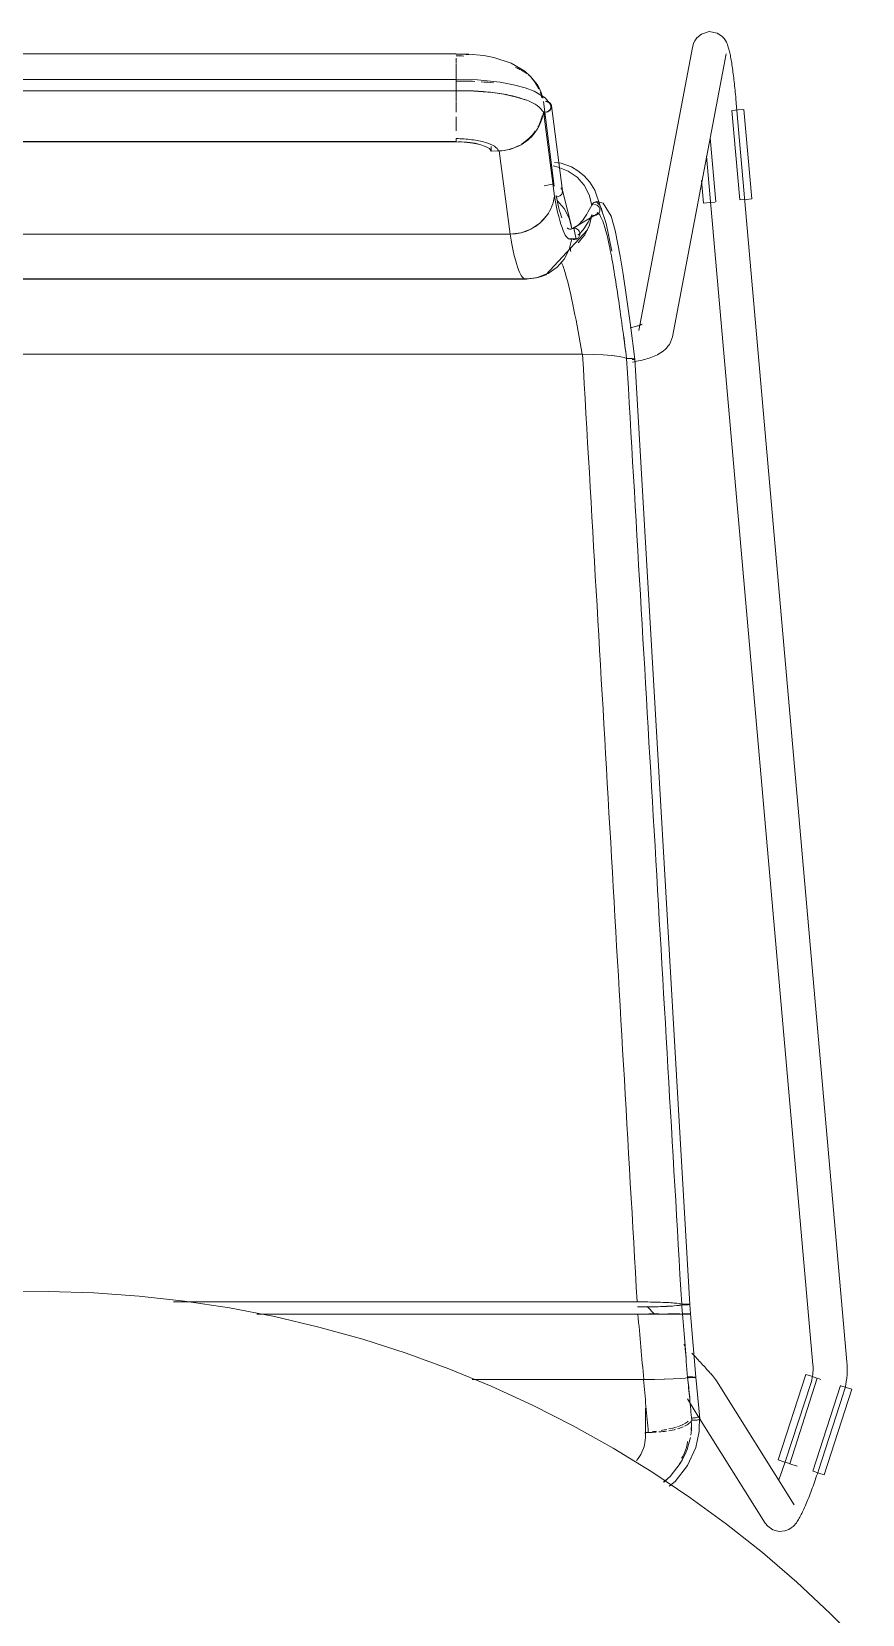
# Model space of a CAD drawing. Header units: millimetres. Extents: x 79795 to 317870, y -36033 to 97293.
# Drawn here: x 219596 to 219887, y 12592 to 13148 of the extents above; entities that cross this region are included whole.
import ezdxf

# ---------------------------------------------------------------- set-up
doc = ezdxf.new("R2010")
doc.units = ezdxf.units.MM
doc.header["$MEASUREMENT"] = 0
doc.layers.add('I-FURN', color=8, linetype='CONTINUOUS', lineweight=9)

msp = doc.modelspace()

# ---------------------------------------------------------------- linework, layer by layer
at = {"layer": 'I-FURN'}
for p, q in [((219830.81, 13147.02), (219833.56, 13147.86)), ((219833.56, 13147.86), (219836.32, 13147.37)), ((219827.67, 13142.27), (219808.85, 13042.97)), ((219827.76, 13142.68), (219827.67, 13142.27)), ((219827.89, 13143.2), (219827.76, 13142.68)), ((219828.11, 13143.82), (219827.89, 13143.2)), ((219828.48, 13144.62), (219828.11, 13143.82)), ((219829.23, 13145.7), (219828.48, 13144.62)), ((219830.81, 13147.02), (219829.23, 13145.7)), ((219836.32, 13147.37), (219837.97, 13146.33)), ((219837.97, 13146.33), (219838.83, 13145.42)), ((219838.83, 13145.42), (219839.31, 13144.72)), ((219839.31, 13144.72), (219839.61, 13144.16)), ((219839.61, 13144.16), (219839.82, 13143.69)), ((219839.82, 13143.69), (219839.99, 13143.26)), ((219839.99, 13143.26), (219840.14, 13142.85)), ((219840.14, 13142.85), (219840.26, 13142.46)), ((219840.26, 13142.46), (219840.38, 13142.06)), ((219840.38, 13142.06), (219840.48, 13141.66)), ((219744.76, 13140.08), (219449.91, 13140.08)), ((219749.28, 13140), (219744.76, 13140.08)), ((219744.76, 13139.91), (219744.76, 13140.08)), ((219744.76, 13140.06), (219744.76, 13139.78)), ((219744.76, 13138.59), (219744.76, 13136.84)), ((219744.76, 13136.56), (219744.76, 13133.98)), ((219754.49, 13139.48), (219749.28, 13140)), ((219757.99, 13138.83), (219754.49, 13139.48)), ((219764.14, 13136.81), (219757.99, 13138.83)), ((219768.85, 13133.94), (219764.14, 13136.81)), ((219820.65, 13040.74), (219839.46, 13140.03)), ((219840.48, 13141.66), (219840.59, 13141.25)), ((219840.59, 13141.25), (219840.69, 13140.82)), ((219840.69, 13140.82), (219840.79, 13140.38)), ((219840.79, 13140.38), (219840.88, 13139.92)), ((219840.88, 13139.92), (219840.98, 13139.44)), ((219840.98, 13139.44), (219841.07, 13138.94)), ((219841.07, 13138.94), (219841.17, 13138.43)), ((219841.17, 13138.43), (219841.26, 13137.9)), ((219841.26, 13137.9), (219841.35, 13137.35)), ((219841.35, 13137.35), (219841.45, 13136.78)), ((219841.45, 13136.78), (219841.54, 13136.19)), ((219744.76, 13131.04), (219449.91, 13131.04)), ((219744.76, 13130.8), (219744.76, 13133.82)), ((219744.76, 13133.81), (219744.76, 13130.8)), ((219752.32, 13130.89), (219744.76, 13131.04)), ((219744.76, 13130.97), (219744.76, 13131.04)), ((219744.76, 13131.04), (219744.76, 13127.19)), ((219744.76, 13130.78), (219744.76, 13130.97)), ((219744.76, 13130.47), (219744.76, 13130.78)), ((219760.21, 13130.1), (219752.32, 13130.89)), ((219770.83, 13132.1), (219768.85, 13133.94)), ((219772.5, 13130.03), (219770.83, 13132.1)), ((219841.54, 13136.19), (219841.63, 13135.59)), ((219841.63, 13135.59), (219841.72, 13134.97)), ((219841.72, 13134.97), (219841.81, 13134.33)), ((219841.81, 13134.33), (219841.9, 13133.69)), ((219841.9, 13133.69), (219841.99, 13133.02)), ((219841.99, 13133.02), (219842.07, 13132.35)), ((219842.07, 13132.35), (219842.16, 13131.66)), ((219842.16, 13131.66), (219842.24, 13130.96)), ((219842.24, 13130.96), (219842.33, 13130.25)), ((219449.91, 13127.08), (219744.76, 13127.08)), ((219744.76, 13130.08), (219744.76, 13130.47)), ((219744.76, 13129.63), (219744.76, 13130.08)), ((219744.76, 13129.14), (219744.76, 13129.63)), ((219744.76, 13128.64), (219744.76, 13129.14)), ((219744.76, 13128.16), (219744.76, 13128.64)), ((219744.76, 13127.74), (219744.76, 13128.16)), ((219744.76, 13127.41), (219744.76, 13127.74)), ((219744.76, 13127.19), (219744.76, 13127.41)), ((219744.76, 13123.3), (219744.76, 13127.11)), ((219744.76, 13127.11), (219744.76, 13123.3)), ((219750.99, 13127), (219744.76, 13127.08)), ((219757.55, 13126.47), (219750.99, 13127)), ((219761.56, 13125.88), (219757.55, 13126.47)), ((219764.93, 13129.23), (219760.21, 13130.1)), ((219766, 13124.91), (219761.56, 13125.88)), ((219768.97, 13128.15), (219764.93, 13129.23)), ((219772.14, 13126.96), (219768.97, 13128.15)), ((219775.97, 13124.65), (219772.14, 13126.96)), ((219773.83, 13127.76), (219772.5, 13130.03)), ((219842.33, 13130.25), (219842.41, 13129.53)), ((219842.41, 13129.53), (219842.49, 13128.81)), ((219842.49, 13128.81), (219842.56, 13128.07)), ((219842.56, 13128.07), (219842.64, 13127.33)), ((219842.64, 13127.33), (219842.72, 13126.59)), ((219842.72, 13126.59), (219842.79, 13125.84)), ((219842.79, 13125.84), (219842.86, 13125.09)), ((219744.76, 13123.1), (219744.76, 13119.54)), ((219769.43, 13123.81), (219766, 13124.91)), ((219775.38, 13123.33), (219779.22, 13093.64)), ((219779.24, 13090.09), (219775.4, 13119.79)), ((219776.15, 13117.36), (219775.83, 13119.8)), ((219777.86, 13122.27), (219775.97, 13124.65)), ((219778.22, 13121.77), (219782.07, 13091.99)), ((219841.52, 13120.2), (219844.28, 13088.79)), ((219841.65, 13120.21), (219843.71, 13120.4)), ((219842.86, 13125.09), (219842.93, 13124.34)), ((219842.93, 13124.34), (219842.94, 13124.18)), ((219881.89, 12680.86), (219842.94, 13124.18)), ((219843.71, 13120.4), (219845.75, 13120.57)), ((219845.75, 13120.57), (219848.51, 13089.16)), ((219744.76, 13117.92), (219744.76, 13116.07)), ((219744.76, 13115.59), (219744.76, 13116.06)), ((219744.76, 13115.55), (219744.76, 13113.09)), ((219744.76, 13109.24), (219449.91, 13109.24)), ((219449.91, 13109.18), (219744.76, 13109.18)), ((219744.76, 13109.18), (219747.8, 13109.07)), ((219747.8, 13109.07), (219750.65, 13108.75)), ((219750.65, 13108.75), (219753.14, 13108.24)), ((219835.83, 13088.05), (219833.86, 13110.53)), ((219753.14, 13108.24), (219755.13, 13107.57)), ((219755.13, 13107.57), (219756.48, 13106.78)), ((219756.48, 13106.78), (219757.12, 13105.92)), ((219757.12, 13105.92), (219757.12, 13107.59)), ((219757.12, 13105.92), (219759.83, 13105.99)), ((219759.83, 13105.99), (219763.69, 13076.71)), ((219832.65, 13104.16), (219869.93, 12679.81)), ((219778.87, 13100.7), (219780.61, 13100.32)), ((219780.62, 13100.33), (219778.88, 13100.7)), ((219781.61, 13101.67), (219779.34, 13101.96)), ((219784.13, 13098.93), (219780.62, 13100.33)), ((219785.21, 13100.37), (219781.61, 13101.67)), ((219787.21, 13096.76), (219784.13, 13098.93)), ((219787.48, 13099.03), (219785.21, 13100.37)), ((219789.65, 13097.25), (219787.48, 13099.03)), ((219779.1, 13094.42), (219775.61, 13093.73)), ((219781.83, 13092.67), (219781.54, 13093.06)), ((219782.02, 13092.23), (219781.83, 13092.67)), ((219782.08, 13091.76), (219782.02, 13092.23)), ((219782.06, 13092.07), (219785.02, 13080.46)), ((219789.7, 13093.93), (219787.21, 13096.76)), ((219791.64, 13095.01), (219789.65, 13097.25)), ((219791.44, 13090.61), (219789.7, 13093.93)), ((219793.45, 13092.19), (219791.64, 13095.01)), ((219797.44, 13080.47), (219793.45, 13092.19)), ((219830.91, 13095.57), (219831.6, 13087.68)), ((219779.71, 13089.93), (219780.21, 13089.9)), ((219780.21, 13089.9), (219780.7, 13089.97)), ((219782.73, 13085.72), (219780.23, 13088.59)), ((219780.7, 13089.97), (219781.15, 13090.17)), ((219781.15, 13090.17), (219781.53, 13090.47)), ((219781.53, 13090.47), (219781.83, 13090.85)), ((219781.83, 13090.85), (219782.02, 13091.29)), ((219782.02, 13091.29), (219782.08, 13091.76)), ((219792.34, 13086.98), (219791.44, 13090.61)), ((219792.81, 13087.15), (219792.34, 13086.98)), ((219792.34, 13086.98), (219792.81, 13087.14)), ((219794.16, 13088.2), (219793.25, 13087.9)), ((219793.31, 13087.19), (219793.8, 13087.11)), ((219793.8, 13087.11), (219793.31, 13087.19)), ((219793.8, 13087.11), (219794.26, 13086.92)), ((219794.26, 13086.92), (219793.8, 13087.11)), ((219796.35, 13087.67), (219794.16, 13088.2)), ((219794.26, 13086.92), (219794.64, 13086.61)), ((219794.65, 13086.61), (219794.26, 13086.92)), ((219794.64, 13086.61), (219794.94, 13086.21)), ((219794.95, 13086.22), (219794.65, 13086.61)), ((219799.12, 13083.03), (219796.35, 13087.67)), ((219833.65, 13087.86), (219831.6, 13087.68)), ((219835.71, 13088.04), (219833.65, 13087.86)), ((219846.47, 13088.98), (219844.41, 13088.8)), ((219848.51, 13089.16), (219846.47, 13088.98)), ((219774.12, 13080.58), (219776.61, 13083.32)), ((219784.49, 13082.32), (219782.73, 13085.72)), ((219785.38, 13078.61), (219784.49, 13082.32)), ((219795.02, 13084.42), (219785.63, 13078.71)), ((219792.39, 13083.49), (219791.6, 13079.88)), ((219791.61, 13079.88), (219792.39, 13083.49)), ((219792.86, 13083.34), (219792.39, 13083.49)), ((219792.39, 13083.49), (219792.86, 13083.34)), ((219793.36, 13083.31), (219792.86, 13083.34)), ((219792.86, 13083.34), (219793.36, 13083.31)), ((219793.85, 13083.4), (219793.36, 13083.31)), ((219793.36, 13083.31), (219793.86, 13083.4)), ((219794.3, 13083.61), (219793.85, 13083.4)), ((219793.86, 13083.4), (219794.31, 13083.61)), ((219794.68, 13083.93), (219794.3, 13083.61)), ((219794.31, 13083.61), (219794.69, 13083.93)), ((219794.97, 13084.33), (219794.68, 13083.93)), ((219794.69, 13083.93), (219794.97, 13084.33)), ((219794.94, 13086.21), (219795.14, 13085.76)), ((219795.14, 13085.76), (219794.95, 13086.22)), ((219795.15, 13084.79), (219794.97, 13084.33)), ((219794.97, 13084.33), (219795.16, 13084.79)), ((219795.14, 13085.76), (219795.21, 13085.28)), ((219795.22, 13085.28), (219795.14, 13085.76)), ((219795.21, 13085.28), (219795.15, 13084.79)), ((219795.16, 13084.79), (219795.22, 13085.28)), ((219800.52, 13078.03), (219799.12, 13083.03)), ((219763.69, 13076.71), (219430.98, 13076.71)), ((219430.98, 13076.71), (219763.69, 13076.71)), ((219763.69, 13076.71), (219767.46, 13077.19)), ((219767.64, 13077.23), (219771.01, 13078.5)), ((219771.01, 13078.5), (219774.12, 13080.58)), ((219790.91, 13078.23), (219776.31, 13062.53)), ((219785.02, 13080.46), (219785.35, 13078.59)), ((219785.38, 13078.61), (219785.85, 13078.77)), ((219785.85, 13078.77), (219785.38, 13078.61)), ((219785.85, 13078.77), (219786.35, 13078.81)), ((219786.35, 13078.81), (219785.85, 13078.77)), ((219786.89, 13075), (219786.06, 13078.89)), ((219786.35, 13078.81), (219786.84, 13078.73)), ((219786.84, 13078.73), (219786.35, 13078.81)), ((219786.84, 13078.73), (219787.29, 13078.52)), ((219787.29, 13078.53), (219786.84, 13078.73)), ((219787.29, 13075.19), (219786.84, 13074.99)), ((219786.84, 13074.99), (219787.29, 13075.19)), ((219787.67, 13078.21), (219787.29, 13078.53)), ((219787.29, 13078.52), (219787.67, 13078.21)), ((219787.67, 13075.5), (219787.29, 13075.19)), ((219787.29, 13075.19), (219787.67, 13075.5)), ((219789.96, 13076.56), (219787.56, 13073.72)), ((219787.56, 13073.72), (219789.97, 13076.56)), ((219787.67, 13078.21), (219787.96, 13077.81)), ((219787.97, 13077.81), (219787.67, 13078.21)), ((219787.96, 13075.91), (219787.67, 13075.5)), ((219787.67, 13075.5), (219787.97, 13075.91)), ((219787.96, 13077.81), (219788.15, 13077.35)), ((219788.15, 13076.37), (219787.96, 13075.91)), ((219788.16, 13077.35), (219787.97, 13077.81)), ((219787.97, 13075.91), (219788.16, 13076.37)), ((219788.15, 13077.35), (219788.22, 13076.86)), ((219788.22, 13076.86), (219788.15, 13076.37)), ((219788.22, 13076.86), (219788.16, 13077.35)), ((219788.16, 13076.37), (219788.22, 13076.86)), ((219791.6, 13079.88), (219789.96, 13076.56)), ((219789.97, 13076.56), (219791.61, 13079.88)), ((219799.35, 13070.81), (219797.44, 13080.47)), ((219802.33, 13069.01), (219800.52, 13078.03)), ((219784.48, 13071.39), (219782.73, 13068)), ((219782.73, 13067.99), (219784.49, 13071.39)), ((219787.19, 13075.14), (219784.31, 13075.09)), ((219784.49, 13071.39), (219785.38, 13075.1)), ((219785.85, 13074.94), (219785.38, 13075.11)), ((219785.38, 13075.1), (219785.85, 13074.94)), ((219786.35, 13074.91), (219785.85, 13074.94)), ((219785.85, 13074.94), (219786.35, 13074.9)), ((219786.84, 13074.99), (219786.35, 13074.91)), ((219786.35, 13074.9), (219786.84, 13074.99)), ((219780.22, 13065.13), (219777.09, 13062.96)), ((219777.09, 13062.95), (219780.23, 13065.12)), ((219782.73, 13068), (219780.22, 13065.13)), ((219780.23, 13065.12), (219782.73, 13067.99)), ((219803.36, 13062.7), (219802.33, 13069.01)), ((219769.73, 13061.11), (219424.94, 13061.11)), ((219424.94, 13061.11), (219769.73, 13061.11)), ((219425.48, 13060.96), (219730.28, 13060.96)), ((219730.28, 13060.96), (219769.19, 13060.96)), ((219772.94, 13061.4), (219769.19, 13060.96)), ((219773.52, 13061.59), (219769.73, 13061.11)), ((219769.73, 13061.11), (219773.52, 13061.59)), ((219777.4, 13063.13), (219772.94, 13061.4)), ((219777.09, 13062.96), (219773.52, 13061.59)), ((219773.52, 13061.59), (219777.09, 13062.95)), ((219776.31, 13062.53), (219774.38, 13061.83)), ((219804.54, 13054.68), (219803.36, 13062.7)), ((219805.9, 13044.75), (219804.54, 13054.68)), ((219806.31, 13044), (219805.81, 13043.9)), ((219807.45, 13032.89), (219805.9, 13044.75)), ((219806.78, 13044.1), (219806.31, 13044)), ((219807.22, 13044.2), (219806.78, 13044.1)), ((219807.64, 13044.31), (219807.22, 13044.2)), ((219808.04, 13044.42), (219807.64, 13044.31)), ((219808.4, 13044.53), (219808.04, 13044.42)), ((219808.74, 13044.63), (219808.4, 13044.53)), ((219809.04, 13044.74), (219808.74, 13044.63)), ((219809.31, 13044.84), (219809.04, 13044.74)), ((219809.54, 13044.94), (219809.31, 13044.84)), ((219809.74, 13045.02), (219809.54, 13044.94)), ((219809.89, 13045.1), (219809.74, 13045.02)), ((219809.98, 13045.15), (219809.89, 13045.1)), ((219810.05, 13045.19), (219809.98, 13045.15)), ((219810.07, 13045.2), (219810.05, 13045.19)), ((219818.07, 13036.26), (219817.54, 13035.81)), ((219818.59, 13036.78), (219818.07, 13036.26)), ((219819.1, 13037.38), (219818.59, 13036.78)), ((219819.59, 13038.07), (219819.1, 13037.38)), ((219820.02, 13038.86), (219819.59, 13038.07)), ((219820.39, 13039.75), (219820.02, 13038.86)), ((219820.65, 13040.74), (219820.39, 13039.75)), ((219789.04, 13034.61), (219405.64, 13034.61)), ((219405.64, 13034.61), (219789.04, 13034.61)), ((219792.81, 13034.55), (219789.04, 13034.61)), ((219789.12, 13034.61), (219792.81, 13034.55)), ((219796.34, 13034.4), (219792.81, 13034.55)), ((219792.87, 13034.55), (219796.34, 13034.4)), ((219799.44, 13034.16), (219796.34, 13034.4)), ((219796.39, 13034.4), (219799.45, 13034.16)), ((219801.94, 13033.85), (219799.44, 13034.16)), ((219799.48, 13034.16), (219801.94, 13033.85)), ((219803.68, 13033.48), (219801.94, 13033.85)), ((219801.95, 13033.85), (219803.68, 13033.48)), ((219804.59, 13033.08), (219803.68, 13033.48)), ((219803.68, 13033.48), (219804.59, 13033.08)), ((219805.06, 13033.1), (219804.59, 13033.08)), ((219804.59, 13033.08), (219805.06, 13033.1)), ((219805.55, 13033.1), (219805.06, 13033.1)), ((219805.06, 13033.1), (219805.56, 13033.1)), ((219806.05, 13033.1), (219805.55, 13033.1)), ((219805.56, 13033.1), (219806.05, 13033.1)), ((219806.5, 13033.07), (219806.05, 13033.1)), ((219806.05, 13033.1), (219806.51, 13033.07)), ((219806.89, 13033.04), (219806.5, 13033.07)), ((219806.51, 13033.07), (219806.89, 13033.04)), ((219806.54, 13032.71), (219806.91, 13032.75)), ((219806.92, 13032.75), (219806.54, 13032.71)), ((219807.35, 13031.99), (219806.64, 13031.87)), ((219807.19, 13033), (219806.89, 13033.04)), ((219806.89, 13033.04), (219807.19, 13033)), ((219806.91, 13032.75), (219807.2, 13032.79)), ((219807.21, 13032.79), (219806.92, 13032.75)), ((219808.04, 13032.11), (219807.35, 13031.99)), ((219807.39, 13032.84), (219807.45, 13032.89)), ((219807.45, 13032.89), (219807.39, 13032.84)), ((219807.45, 13032.89), (219826.74, 12700.98)), ((219808.72, 13032.25), (219808.04, 13032.11)), ((219809.39, 13032.39), (219808.72, 13032.25)), ((219810.05, 13032.54), (219809.39, 13032.39)), ((219810.69, 13032.7), (219810.05, 13032.54)), ((219811.32, 13032.88), (219810.69, 13032.7)), ((219811.94, 13033.06), (219811.32, 13032.88)), ((219812.54, 13033.25), (219811.94, 13033.06)), ((219813.13, 13033.46), (219812.54, 13033.25)), ((219813.71, 13033.68), (219813.13, 13033.46)), ((219814.29, 13033.91), (219813.71, 13033.68)), ((219814.85, 13034.17), (219814.29, 13033.91)), ((219815.4, 13034.44), (219814.85, 13034.17)), ((219815.93, 13034.73), (219815.4, 13034.44)), ((219816.47, 13035.05), (219815.93, 13034.73)), ((219817.01, 13035.41), (219816.47, 13035.05)), ((219817.54, 13035.81), (219817.01, 13035.41)), ((219601.66, 12705.55), (219585.66, 12705.4)), ((219617.65, 12705.06), (219601.66, 12705.55)), ((219633.61, 12703.93), (219617.65, 12705.06)), ((219649.51, 12702.16), (219633.61, 12703.93)), ((219808.29, 12701.88), (219645.69, 12701.88)), ((219645.69, 12701.88), (219808.29, 12701.88)), ((219665.32, 12699.75), (219649.51, 12702.16)), ((219681.03, 12696.72), (219665.32, 12699.75)), ((219808.55, 12697.56), (219674.92, 12697.56)), ((219674.92, 12697.56), (219808.55, 12697.56)), ((219812.07, 12701.85), (219808.29, 12701.88)), ((219808.4, 12700.09), (219812.08, 12700.12)), ((219812.34, 12697.56), (219808.55, 12697.56)), ((219808.55, 12697.56), (219812.34, 12697.56)), ((219814.35, 12697.57), (219811.78, 12700.24)), ((219815.64, 12701.77), (219812.07, 12701.85)), ((219812.08, 12700.12), (219815.63, 12700.2)), ((219812.34, 12697.69), (219815.9, 12697.68)), ((219815.9, 12697.68), (219812.34, 12697.69)), ((219815.91, 12697.57), (219812.34, 12697.56)), ((219812.34, 12697.56), (219815.91, 12697.57)), ((219815.63, 12700.2), (219818.75, 12700.32)), ((219818.77, 12701.65), (219815.64, 12701.77)), ((219819.04, 12697.58), (219815.91, 12697.57)), ((219815.91, 12697.57), (219819.04, 12697.58)), ((219818.75, 12700.32), (219821.25, 12700.48)), ((219821.27, 12701.49), (219818.77, 12701.65)), ((219819.02, 12697.67), (219821.52, 12697.66)), ((219821.53, 12697.66), (219819.03, 12697.67)), ((219821.54, 12697.59), (219819.04, 12697.58)), ((219819.04, 12697.58), (219821.54, 12697.59)), ((219821.25, 12700.48), (219823, 12700.67)), ((219823.02, 12701.29), (219821.27, 12701.49)), ((219821.52, 12697.66), (219823.27, 12697.65)), ((219823.28, 12697.65), (219821.53, 12697.66)), ((219821.54, 12697.59), (219823.29, 12697.6)), ((219823.29, 12697.6), (219821.55, 12697.59)), ((219823, 12700.67), (219823.9, 12700.88)), ((219823.91, 12701.08), (219823.02, 12701.29)), ((219824.18, 12697.62), (219823.29, 12697.6)), ((219823.29, 12697.6), (219824.18, 12697.62)), ((219823.9, 12700.88), (219824.37, 12700.88)), ((219824.38, 12701.09), (219823.91, 12701.08)), ((219824.17, 12697.63), (219824.64, 12697.63)), ((219824.64, 12697.63), (219824.17, 12697.63)), ((219824.65, 12697.62), (219824.18, 12697.62)), ((219824.18, 12697.62), (219824.65, 12697.62)), ((219824.37, 12700.88), (219824.87, 12700.87)), ((219824.87, 12701.09), (219824.38, 12701.09)), ((219824.64, 12697.63), (219825.14, 12697.63)), ((219825.14, 12697.63), (219824.64, 12697.63)), ((219825.14, 12697.62), (219824.65, 12697.62)), ((219824.65, 12697.62), (219825.15, 12697.62)), ((219825.36, 12701.09), (219824.87, 12701.09)), ((219824.87, 12700.87), (219825.36, 12700.88)), ((219825.14, 12697.63), (219825.63, 12697.63)), ((219825.63, 12697.63), (219825.14, 12697.63)), ((219825.63, 12697.62), (219825.14, 12697.62)), ((219825.15, 12697.62), (219825.64, 12697.62)), ((219825.81, 12701.08), (219825.36, 12701.09)), ((219825.36, 12700.88), (219825.81, 12700.89)), ((219825.63, 12697.63), (219826.08, 12697.63)), ((219826.08, 12697.63), (219825.63, 12697.63)), ((219826.09, 12697.62), (219825.63, 12697.62)), ((219825.64, 12697.62), (219826.09, 12697.62)), ((219826.2, 12701.06), (219825.81, 12701.08)), ((219825.81, 12700.89), (219826.19, 12700.91)), ((219826.08, 12697.63), (219826.46, 12697.63)), ((219826.47, 12697.63), (219826.08, 12697.63)), ((219826.47, 12697.62), (219826.09, 12697.62)), ((219826.09, 12697.62), (219826.47, 12697.62)), ((219826.19, 12700.91), (219826.48, 12700.93)), ((219826.49, 12701.04), (219826.2, 12701.06)), ((219826.46, 12697.63), (219826.76, 12697.63)), ((219826.76, 12697.63), (219826.47, 12697.63)), ((219826.76, 12697.62), (219826.47, 12697.62)), ((219826.47, 12697.62), (219826.76, 12697.62)), ((219826.48, 12700.93), (219826.67, 12700.96)), ((219826.68, 12701.01), (219826.49, 12701.04)), ((219826.67, 12700.96), (219826.74, 12700.98)), ((219826.74, 12700.98), (219826.68, 12701.01)), ((219827.01, 12697.63), (219826.75, 12700.98)), ((219826.76, 12697.63), (219826.95, 12697.63)), ((219826.95, 12697.63), (219826.76, 12697.63)), ((219826.95, 12697.62), (219826.76, 12697.62)), ((219826.76, 12697.62), (219826.95, 12697.62)), ((219826.95, 12697.63), (219827.01, 12697.63)), ((219827.01, 12697.63), (219826.95, 12697.62)), ((219826.95, 12697.62), (219827.02, 12697.63)), ((219827.02, 12697.63), (219826.95, 12697.63)), ((219827.02, 12697.63), (219828.84, 12675.42)), ((219696.61, 12693.06), (219681.03, 12696.72)), ((219712.02, 12688.78), (219696.61, 12693.06)), ((219727.26, 12683.89), (219712.02, 12688.78)), ((219825.11, 12686.38), (219824.63, 12686.89)), ((219742.28, 12678.39), (219727.26, 12683.89)), ((219827.93, 12683.41), (219827.47, 12683.9)), ((219828.37, 12682.93), (219827.93, 12683.41)), ((219828.82, 12682.46), (219828.37, 12682.93)), ((219829.25, 12682), (219828.82, 12682.46)), ((219829.67, 12681.55), (219829.25, 12682)), ((219830.08, 12681.1), (219829.67, 12681.55)), ((219830.49, 12680.67), (219830.08, 12681.1)), ((219830.88, 12680.24), (219830.49, 12680.67)), ((219881.89, 12680.82), (219881.89, 12680.86)), ((219881.97, 12679.68), (219881.89, 12680.82)), ((219757.07, 12672.3), (219742.28, 12678.39)), ((219823.37, 12674.96), (219825.1, 12675.14)), ((219825.1, 12675.14), (219823.39, 12674.96)), ((219825.1, 12675.14), (219826, 12675.33)), ((219825.99, 12675.33), (219825.11, 12675.14)), ((219826.46, 12675.32), (219825.99, 12675.33)), ((219826, 12675.33), (219826.47, 12675.32)), ((219826.48, 12675.53), (219826.01, 12675.52)), ((219826.01, 12675.52), (219826.48, 12675.53)), ((219826.96, 12675.32), (219826.46, 12675.32)), ((219826.47, 12675.32), (219826.96, 12675.32)), ((219826.98, 12675.53), (219826.48, 12675.53)), ((219826.48, 12675.53), (219826.97, 12675.53)), ((219826.96, 12675.32), (219827.45, 12675.33)), ((219827.45, 12675.33), (219826.96, 12675.32)), ((219826.97, 12675.53), (219827.47, 12675.52)), ((219827.47, 12675.52), (219826.98, 12675.53)), ((219827.45, 12675.33), (219827.91, 12675.34)), ((219827.9, 12675.34), (219827.45, 12675.33)), ((219827.92, 12675.51), (219827.47, 12675.52)), ((219827.47, 12675.52), (219827.92, 12675.51)), ((219828.29, 12675.35), (219827.9, 12675.34)), ((219827.91, 12675.34), (219828.29, 12675.35)), ((219828.29, 12675.35), (219828.59, 12675.37)), ((219828.58, 12675.37), (219828.29, 12675.35)), ((219828.59, 12675.47), (219828.3, 12675.5)), ((219828.3, 12675.5), (219828.59, 12675.47)), ((219828.78, 12675.45), (219828.59, 12675.47)), ((219828.59, 12675.47), (219828.78, 12675.45)), ((219828.59, 12675.37), (219828.78, 12675.4)), ((219828.84, 12675.42), (219828.77, 12675.4)), ((219828.85, 12675.42), (219828.78, 12675.45)), ((219828.78, 12675.45), (219828.84, 12675.42)), ((219828.78, 12675.4), (219828.85, 12675.42)), ((219828.85, 12675.42), (219830.27, 12660.93)), ((219831.26, 12679.83), (219830.88, 12680.24)), ((219831.63, 12679.43), (219831.26, 12679.83)), ((219831.98, 12679.04), (219831.63, 12679.43)), ((219832.33, 12678.66), (219831.98, 12679.04)), ((219832.66, 12678.3), (219832.33, 12678.66)), ((219832.97, 12677.94), (219832.66, 12678.3)), ((219833.27, 12677.61), (219832.97, 12677.94)), ((219833.56, 12677.29), (219833.27, 12677.61)), ((219833.83, 12676.98), (219833.56, 12677.29)), ((219834.09, 12676.68), (219833.83, 12676.98)), ((219834.33, 12676.4), (219834.09, 12676.68)), ((219834.56, 12676.14), (219834.33, 12676.4)), ((219834.78, 12675.88), (219834.56, 12676.14)), ((219834.98, 12675.64), (219834.78, 12675.88)), ((219835.17, 12675.41), (219834.98, 12675.64)), ((219835.35, 12675.19), (219835.17, 12675.41)), ((219835.52, 12674.97), (219835.35, 12675.19)), ((219867.45, 12676.39), (219857.76, 12646.39)), ((219861.8, 12645.08), (219871.49, 12675.09)), ((219867.45, 12676.39), (219869.4, 12675.76)), ((219869.4, 12675.76), (219871.37, 12675.13)), ((219869.69, 12675.2), (219869.55, 12674.55)), ((219869.81, 12675.85), (219869.69, 12675.2)), ((219869.89, 12676.51), (219869.81, 12675.85)), ((219869.95, 12677.16), (219869.89, 12676.51)), ((219869.93, 12679.81), (219869.98, 12679.15)), ((219869.99, 12677.83), (219869.95, 12677.16)), ((219869.98, 12679.15), (219870, 12678.49)), ((219870, 12678.49), (219869.99, 12677.83)), ((219881.66, 12673.98), (219881.81, 12675.12)), ((219881.81, 12675.12), (219881.92, 12676.25)), ((219881.92, 12676.25), (219881.98, 12677.39)), ((219882, 12678.53), (219881.97, 12679.68)), ((219881.98, 12677.39), (219882, 12678.53)), ((219750.38, 12674.59), (219810.5, 12674.59)), ((219810.5, 12674.59), (219750.38, 12674.59)), ((219771.61, 12665.61), (219757.07, 12672.3)), ((219810.5, 12674.59), (219814.26, 12674.62)), ((219814.26, 12674.62), (219810.62, 12674.59)), ((219817.79, 12674.69), (219814.35, 12674.62)), ((219814.36, 12674.62), (219817.79, 12674.69)), ((219817.79, 12674.69), (219820.89, 12674.81)), ((219820.89, 12674.81), (219817.86, 12674.7)), ((219820.89, 12674.81), (219823.37, 12674.96)), ((219823.37, 12674.96), (219820.93, 12674.81)), ((219835.7, 12674.74), (219835.52, 12674.97)), ((219835.88, 12674.48), (219835.7, 12674.74)), ((219836.09, 12674.16), (219835.88, 12674.48)), ((219863.4, 12630.57), (219836.09, 12674.16)), ((219869.19, 12673.25), (219860.48, 12646.43)), ((219869.2, 12673.27), (219869.19, 12673.25)), ((219869.39, 12673.91), (219869.2, 12673.27)), ((219869.55, 12674.55), (219869.39, 12673.91)), ((219879.56, 12672.48), (219869.87, 12642.48)), ((219871.59, 12675.06), (219872.75, 12674.68)), ((219871.89, 12642.73), (219880.6, 12669.54)), ((219883.6, 12671.18), (219873.91, 12641.17)), ((219879.75, 12672.42), (219881.65, 12671.81)), ((219880.6, 12669.54), (219880.93, 12670.64)), ((219880.93, 12670.64), (219881.22, 12671.74)), ((219881.22, 12671.74), (219881.46, 12672.86)), ((219881.46, 12672.86), (219881.66, 12673.98)), ((219881.65, 12671.81), (219883.6, 12671.18)), ((219785.87, 12658.36), (219771.61, 12665.61)), ((219811.2, 12654.8), (219811.2, 12664.55)), ((219825.92, 12667.79), (219829.96, 12661.34)), ((219830.06, 12656.37), (219830.14, 12661.83)), ((219830.2, 12660.97), (219853.23, 12624.2)), ((219799.83, 12650.54), (219785.87, 12658.36)), ((219812.19, 12656.04), (219811.15, 12656.04)), ((219828.84, 12650.72), (219830.06, 12656.37)), ((219813.46, 12642.16), (219799.83, 12650.54)), ((219823.37, 12645.11), (219825.28, 12648.8)), ((219825.94, 12644.4), (219828.84, 12650.72)), ((219826.74, 12633.25), (219813.46, 12642.16)), ((219819.87, 12640.54), (219823.37, 12645.11)), ((219821.61, 12638.87), (219825.94, 12644.4)), ((219859.71, 12645.76), (219857.76, 12646.39)), ((219858.74, 12641.36), (219858.97, 12642.02)), ((219858.97, 12642.02), (219859.21, 12642.69)), ((219859.21, 12642.69), (219859.44, 12643.36)), ((219859.44, 12643.36), (219859.68, 12644.04)), ((219859.68, 12644.04), (219859.91, 12644.72)), ((219861.68, 12645.12), (219859.71, 12645.76)), ((219859.91, 12644.72), (219860.14, 12645.41)), ((219860.14, 12645.41), (219860.37, 12646.11)), ((219860.37, 12646.11), (219860.48, 12646.43)), ((219861.9, 12645.05), (219864.38, 12644.25)), ((219871.96, 12641.8), (219869.99, 12642.44)), ((219871.5, 12641.53), (219871.74, 12642.27)), ((219871.74, 12642.27), (219871.89, 12642.73)), ((219873.91, 12641.17), (219871.96, 12641.8)), ((219817.53, 12638.58), (219819.87, 12640.54)), ((219819.55, 12637.23), (219821.61, 12638.87)), ((219858.04, 12639.46), (219858.27, 12640.08)), ((219858.27, 12640.08), (219858.5, 12640.72)), ((219858.5, 12640.72), (219858.74, 12641.36)), ((219869.48, 12635.8), (219869.73, 12636.49)), ((219869.73, 12636.49), (219869.99, 12637.19)), ((219869.99, 12637.19), (219870.24, 12637.89)), ((219870.24, 12637.89), (219870.5, 12638.61)), ((219870.5, 12638.61), (219870.75, 12639.33)), ((219870.75, 12639.33), (219871, 12640.06)), ((219871, 12640.06), (219871.25, 12640.79)), ((219871.25, 12640.79), (219871.5, 12641.53)), ((219839.66, 12623.81), (219826.74, 12633.25)), ((219867.23, 12630.19), (219867.47, 12630.75)), ((219867.47, 12630.75), (219867.72, 12631.33)), ((219867.72, 12631.33), (219867.97, 12631.93)), ((219867.97, 12631.93), (219868.21, 12632.54)), ((219868.21, 12632.54), (219868.47, 12633.16)), ((219868.47, 12633.16), (219868.72, 12633.8)), ((219868.72, 12633.8), (219868.97, 12634.46)), ((219868.97, 12634.46), (219869.23, 12635.12)), ((219869.23, 12635.12), (219869.48, 12635.8)), ((219864.4, 12624.73), (219864.66, 12625.12)), ((219864.66, 12625.12), (219864.9, 12625.51)), ((219864.9, 12625.51), (219865.14, 12625.91)), ((219865.14, 12625.91), (219865.37, 12626.32)), ((219865.37, 12626.32), (219865.6, 12626.75)), ((219865.6, 12626.75), (219865.82, 12627.19)), ((219865.82, 12627.19), (219866.05, 12627.64)), ((219866.05, 12627.64), (219866.29, 12628.12)), ((219866.29, 12628.12), (219866.52, 12628.61)), ((219866.52, 12628.61), (219866.75, 12629.12)), ((219866.75, 12629.12), (219866.99, 12629.65)), ((219866.99, 12629.65), (219867.23, 12630.19)), ((219852.2, 12613.87), (219839.66, 12623.81)), ((219854.12, 12623.08), (219853.23, 12624.2)), ((219854.12, 12623.08), (219855.86, 12621.86)), ((219855.86, 12621.86), (219858.08, 12621.27)), ((219858.08, 12621.27), (219860.06, 12621.44)), ((219860.06, 12621.44), (219861.44, 12621.96)), ((219861.44, 12621.96), (219862.35, 12622.53)), ((219862.35, 12622.53), (219862.98, 12623.05)), ((219862.98, 12623.05), (219863.44, 12623.51)), ((219863.44, 12623.51), (219863.81, 12623.94)), ((219863.81, 12623.94), (219864.13, 12624.34)), ((219864.13, 12624.34), (219864.4, 12624.73)), ((219864.32, 12603.43), (219852.2, 12613.87)), ((219876.02, 12592.52), (219864.32, 12603.43)), ((219887.27, 12581.14), (219876.02, 12592.52))]:
    msp.add_line(p, q, dxfattribs=at)
for centre, major_axis, ratio, start_param, end_param in [((219744.76, 13135.8), (-12.4, 0), 0.287441, 4.492176, 4.712389), ((219744.76, 13124.33), (0, -15.75), 0.000004, 0.290246, 0.472486), ((219780.12, 13091.76), (-1.96, 0), 0.955139, 1.359855, 3.903556), ((219763.56, 13091.78), (-15.78, 0), 0.955139, 2.545839, 2.787386), ((219763.56, 13091.78), (-15.78, 0), 0.955139, 2.787556, 3.029056), ((219763.56, 13091.78), (-15.78, 0), 0.955139, 1.579038, 2.545717)]:
    msp.add_ellipse(centre, major_axis=major_axis, ratio=ratio, start_param=start_param, end_param=end_param, dxfattribs=at)
for points in [[(219744.76, 13139.99), (219746.34, 13139.99), (219747.84, 13139.92), (219749.27, 13139.78)], [(219744.76, 13130.51), (219746.98, 13130.55), (219749.18, 13130.51), (219751.36, 13130.4)], [(219753.57, 13130.27), (219755.05, 13130.16), (219756.5, 13130.01), (219757.91, 13129.83)], [(219774.31, 13126.67), (219774.56, 13126.02), (219774.73, 13125.34), (219774.87, 13124.65)], [(219759.83, 13105.99), (219761.13, 13106.03), (219763.63, 13106.39), (219767.23, 13107.8), (219770.37, 13109.99), (219772.9, 13112.83), (219774.67, 13116.17), (219775.25, 13118.55), (219775.4, 13119.79)], [(219769.6, 13123.75), (219771.06, 13123.18), (219773.53, 13121.91), (219774.84, 13120.51), (219775.19, 13119.78)], [(219774.26, 13116.08), (219774.02, 13115.47), (219773.74, 13114.86), (219773.42, 13114.27)], [(219774.94, 13118.27), (219774.78, 13117.57), (219774.57, 13116.87), (219774.32, 13116.19)], [(219744.76, 13110.3), (219746.66, 13110.28), (219750.39, 13110.01), (219755.19, 13109.05), (219758.51, 13107.66), (219759.46, 13106.56), (219759.59, 13106)], [(219753.14, 13108.29), (219751.08, 13108.84), (219748.37, 13109.12), (219745.6, 13109.21)], [(219772.56, 13112.91), (219771.29, 13111.09), (219769.59, 13109.62), (219767.67, 13108.39)], [(219766.92, 13107.93), (219765.8, 13107.33), (219764.61, 13106.79), (219763.37, 13106.54)], [(219779.24, 13090.09), (219780.26, 13084.59), (219782.31, 13076.52), (219784.36, 13074.56), (219785.38, 13075.11)], [(219779.87, 13090.3), (219780.53, 13087.17), (219781.18, 13084.26), (219781.84, 13082.53)], [(219783.74, 13079.03), (219784.29, 13078.46), (219784.83, 13078.32), (219785.38, 13078.61)], [(219784.82, 13072.04), (219784.88, 13071.58), (219784.93, 13071.11), (219784.99, 13070.64)], [(219769.19, 13060.96), (219769.37, 13060.96), (219769.55, 13061.01), (219769.73, 13061.11)], [(219803.39, 13042.45), (219803.78, 13039.35), (219804.18, 13036.22), (219804.57, 13033.09)], [(219789.12, 13034.61), (219792.31, 12979.25), (219795.51, 12923.83), (219798.7, 12868.37)], [(219823.91, 12701.08), (219820.69, 12756.49), (219814.25, 12867.25), (219807.81, 12977.85), (219804.59, 13033.08)], [(219798.7, 12868.37), (219801.9, 12812.91), (219805.09, 12757.4), (219808.29, 12701.88)], [(219808.55, 12697.56), (219808.9, 12693.73), (219809.24, 12689.9), (219809.58, 12686.07)], [(219823.9, 12700.88), (219823.95, 12700.34), (219824.04, 12699.26), (219824.13, 12698.17), (219824.17, 12697.63)], [(219823.91, 12701.08), (219823.95, 12700.51), (219824.04, 12699.35), (219824.13, 12698.2), (219824.18, 12697.62)], [(219825.99, 12675.33), (219825.69, 12679.04), (219825.08, 12686.46), (219824.48, 12693.9), (219824.18, 12697.62)], [(219809.58, 12686.07), (219809.93, 12682.24), (219810.27, 12678.42), (219810.62, 12674.59)], [(219826, 12675.33), (219826.23, 12672.81), (219826.71, 12667.77), (219827.19, 12662.82), (219827.43, 12660.38)], [(219826.03, 12675.33), (219826.25, 12673.02), (219826.48, 12670.71), (219826.71, 12668.43)], [(219810.5, 12674.59), (219810.8, 12671.46), (219811.39, 12665.21), (219811.93, 12659.07), (219812.19, 12656.04)], [(219822.42, 12658.1), (219823.23, 12658.37), (219824.04, 12658.65), (219824.6, 12658.95)], [(219824.84, 12659.06), (219825.48, 12659.38), (219825.88, 12659.7), (219826.21, 12660.02)], [(219827.4, 12658.84), (219827.38, 12657.58), (219827.29, 12656.32), (219827.1, 12655.08)], [(219827.2, 12656.87), (219827.31, 12657.75), (219827.33, 12658.65), (219827.33, 12659.55)], [(219811.15, 12656.05), (219811.19, 12655.54), (219811.21, 12655.03), (219811.2, 12654.52)], [(219814.98, 12656.14), (219814.07, 12656.08), (219813.14, 12656.05), (219812.19, 12656.04)], [(219813.61, 12656.28), (219814.09, 12656.33), (219814.56, 12656.39), (219815.02, 12656.46)], [(219818.55, 12656.51), (219817.7, 12656.39), (219816.82, 12656.27), (219815.91, 12656.21)], [(219816.72, 12656.72), (219817.4, 12656.84), (219818.06, 12656.97), (219818.72, 12657.11)], [(219819.38, 12657.26), (219820.3, 12657.47), (219821.25, 12657.7), (219822.1, 12657.95)], [(219821.78, 12657.14), (219821.04, 12656.95), (219820.23, 12656.79), (219819.4, 12656.64)], [(219824.43, 12658.01), (219823.84, 12657.76), (219823.18, 12657.53), (219822.45, 12657.32)], [(219818.93, 12639.71), (219818.5, 12639.3), (219818.05, 12638.91), (219817.59, 12638.53)]]:
    msp.add_open_spline(points, degree=3, dxfattribs=at)
for points, knots in [([(219769.47, 13133.21), (219768.74, 13133.74), (219767.49, 13134.46), (219766.16, 13135.09), (219765.64, 13135.29)], [0.5455526, 0.5455526, 0.5455526, 0.5455526, 0.6666667, 0.739481, 0.739481, 0.739481, 0.739481]), ([(219775.16, 13124.54), (219775.01, 13125.27), (219774.44, 13127.15), (219772.9, 13129.98), (219771.22, 13131.81), (219770.27, 13132.59)], [0.0634811, 0.0634811, 0.0634811, 0.0634811, 0.1666667, 0.3333333, 0.5, 0.5, 0.5, 0.5]), ([(219744.76, 13127.11), (219747.11, 13127.15), (219751.76, 13127.08), (219758.61, 13126.45), (219764.72, 13125.36), (219767.93, 13124.35), (219769.42, 13123.81)], [0.0000052, 0.0000052, 0.0000052, 0.0000052, 0.1666667, 0.3333333, 0.5, 0.6602535, 0.6602535, 0.6602535, 0.6602535]), ([(219776.16, 13123.36), (219776.32, 13123.35), (219776.61, 13123.31), (219777, 13123.17), (219777.41, 13122.91), (219777.87, 13122.39), (219778.12, 13121.53), (219777.89, 13120.74), (219777.49, 13120.21), (219777.11, 13119.89), (219776.8, 13119.75), (219776.65, 13119.7)], [-0.875, -0.875, -0.875, -0.875, -0.8125, -0.765625, -0.71875, -0.625, -0.5, -0.375, -0.3125, -0.25, -0.1875, -0.1875, -0.1875, -0.1875]), ([(219776.25, 13119.61), (219776.39, 13119.61), (219776.62, 13119.64), (219776.91, 13119.72), (219777.18, 13119.83), (219777.49, 13120.03), (219777.81, 13120.34), (219778.05, 13120.71), (219778.18, 13121.06), (219778.23, 13121.38), (219778.23, 13121.65), (219778.2, 13121.91), (219778.13, 13122.16), (219778.01, 13122.41), (219777.82, 13122.71), (219777.5, 13123.02), (219777.1, 13123.23), (219776.74, 13123.33), (219776.48, 13123.37), (219776.32, 13123.38), (219776.25, 13123.38)], [0.1111111, 0.1111111, 0.1111111, 0.1111111, 0.1666667, 0.1944444, 0.2222222, 0.2777778, 0.3333333, 0.3888889, 0.4444444, 0.4791667, 0.5138889, 0.5486111, 0.5833333, 0.6180556, 0.6527778, 0.7222222, 0.7916667, 0.8263889, 0.8611111, 0.8888889, 0.8888889, 0.8888889, 0.8888889]), ([(219786.06, 13078.89), (219786.99, 13079.36), (219789.09, 13081.15), (219791.18, 13084.58), (219792.34, 13086.98)], [0.0974617, 0.0974617, 0.0974617, 0.0974617, 0.5, 1, 1, 1, 1]), ([(219792.34, 13086.98), (219793.36, 13088.54), (219794.62, 13088.31), (219795.88, 13085.4), (219796.11, 13084.77)], [0, 0, 0, 0, 0.25, 0.3070827, 0.3070827, 0.3070827, 0.3070827]), ([(219787.51, 13076.36), (219787.97, 13076.76), (219789.59, 13078.43), (219791.22, 13081.09), (219792.39, 13083.49)], [0.3036932, 0.3036932, 0.3036932, 0.3036932, 0.5, 1, 1, 1, 1]), ([(219794.22, 13084.38), (219794.63, 13084.18), (219796.05, 13082.58), (219798.49, 13074.28), (219801.54, 13055.84), (219803.57, 13040.63), (219804.59, 13033.08)], [0.1500589, 0.1500589, 0.1500589, 0.1500589, 0.25, 0.5, 0.75, 1, 1, 1, 1]), ([(219763.69, 13076.71), (219764.7, 13070.98), (219766.53, 13063.34), (219768.36, 13060.96), (219769.19, 13060.96)], [0, 0, 0, 0, 0.5, 0.9107153, 0.9107153, 0.9107153, 0.9107153]), ([(219781.74, 13066.88), (219782.22, 13065.74), (219783.68, 13061.49), (219786.12, 13050.78), (219788.06, 13040), (219789.04, 13034.61)], [0.375, 0.375, 0.375, 0.375, 0.5, 0.75, 1, 1, 1, 1]), ([(219808.29, 12701.88), (219809.56, 12701.88), (219812.11, 12701.86), (219815.72, 12701.78), (219818.88, 12701.66), (219822.24, 12701.44), (219823.63, 12701.23), (219823.91, 12701.08)], [-1, -1, -1, -1, -0.833333, -0.666667, -0.5, -0.333333, 0, 0, 0, 0]), ([(219823.9, 12700.88), (219823.61, 12700.74), (219822.22, 12700.53), (219818.87, 12700.31), (219815.71, 12700.19), (219812.15, 12700.11), (219809.64, 12700.09), (219808.4, 12700.09)], [-1, -1, -1, -1, -0.6666667, -0.5, -0.3333333, -0.1666667, -0.003964, -0.003964, -0.003964, -0.003964]), ([(219826.75, 12700.98), (219826.75, 12700.97), (219826.61, 12700.94), (219826.21, 12700.91), (219825.82, 12700.89), (219825.37, 12700.88), (219824.87, 12700.87), (219824.37, 12700.87), (219824.05, 12700.88), (219823.9, 12700.88)], [-0.5, -0.5, -0.5, -0.5, -0.375, -0.3125, -0.25, -0.1875, -0.125, -0.0625, 0, 0, 0, 0]), ([(219823.91, 12701.08), (219824.13, 12701.09), (219824.62, 12701.1), (219825.26, 12701.09), (219825.72, 12701.08), (219826.13, 12701.07), (219826.58, 12701.04), (219826.75, 12701), (219826.75, 12700.98)], [-1, -1, -1, -1, -0.90625, -0.8125, -0.765625, -0.71875, -0.625, -0.501507, -0.501507, -0.501507, -0.501507]), ([(219825.46, 12682.05), (219825.34, 12683.55), (219824.91, 12688.74), (219824.48, 12693.94), (219824.17, 12697.63)], [0.2955287, 0.2955287, 0.2955287, 0.2955287, 0.5, 1, 1, 1, 1]), ([(219827.43, 12660.38), (219827.28, 12659.98), (219826.72, 12659.24), (219825.59, 12658.54), (219824.91, 12658.22)], [0, 0, 0, 0, 0.1666667, 0.3309695, 0.3309695, 0.3309695, 0.3309695]), ([(219827.33, 12661.11), (219827.55, 12661.1), (219828.04, 12661.11), (219828.79, 12661.19), (219829.46, 12661.34), (219829.89, 12661.52), (219830.04, 12661.64), (219830.08, 12661.68)], [-1, -1, -1, -1, -0.90625, -0.8125, -0.71875, -0.625, -0.5625, -0.5625, -0.5625, -0.5625]), ([(219830.22, 12660.78), (219830.2, 12660.76), (219830.16, 12660.71), (219830.05, 12660.64), (219829.86, 12660.54), (219829.54, 12660.44), (219829.14, 12660.36), (219828.78, 12660.33), (219828.41, 12660.31), (219827.96, 12660.32), (219827.61, 12660.35), (219827.43, 12660.38)], [0.5555556, 0.5555556, 0.5555556, 0.5555556, 0.5833333, 0.6180556, 0.6527778, 0.7222222, 0.7916667, 0.8263889, 0.8611111, 0.9305556, 1, 1, 1, 1]), ([(219811.15, 12656.04), (219811.36, 12653.66), (219810.73, 12650.05), (219808.8, 12647.06), (219808.04, 12646.15)], [0, 0, 0, 0, 0.3333333, 0.5, 0.5, 0.5, 0.5]), ([(219826.95, 12654.32), (219826.52, 12652.02), (219825.49, 12648.76), (219823.77, 12645.84), (219823.18, 12644.97)], [0.1634809, 0.1634809, 0.1634809, 0.1634809, 0.3333333, 0.408557, 0.408557, 0.408557, 0.408557]), ([(219823.9, 12647.04), (219824.24, 12647.62), (219825.26, 12649.48), (219825.76, 12651.46), (219825.98, 12652.83)], [0.6175454, 0.6175454, 0.6175454, 0.6175454, 0.6666667, 0.7702374, 0.7702374, 0.7702374, 0.7702374])]:
    msp.add_open_spline(points, degree=3, knots=knots, dxfattribs=at)

doc.saveas('drawing.dxf')
